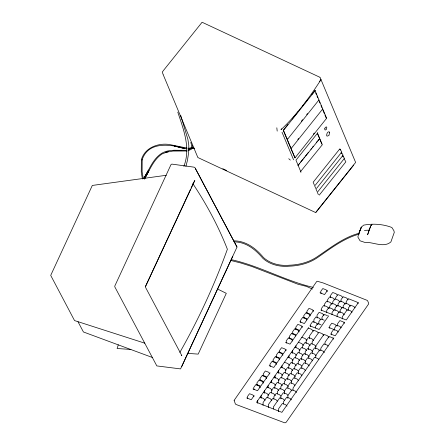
<?xml version="1.0" encoding="UTF-8"?>
<svg xmlns="http://www.w3.org/2000/svg" width="445" height="445" viewBox="0 0 445 445"><rect width="100%" height="100%" fill="white"/><g stroke="black" fill="none" stroke-linecap="round" stroke-linejoin="round"><path stroke-width="0.67" d="M142.183 159.633L142.105 171.809L143.268 178.534M192.496 145.593L192.346 147.762L191.361 149.225L188.613 150.538M358.447 234.598L357.869 237.024L360.05 240.806L364.7 242.369C373.005 241.752 383.64 248.266 390.894 241.924L394.287 232.362L393.903 230.716L391.85 227.478C382.989 224.085 372.988 223.396 363.671 225.131L361.346 227.128L358.447 234.598L361.346 227.128L359.215 232.412L359.549 231.483M183.891 166.341C190.922 147.974 183.596 129.762 177.794 112.151M185.915 166.358L187.501 160.122L188.658 152.463L188.825 145.504L187.923 139.463L180.703 115.389M369.089 230.237L367.603 234.749L370.774 225.86L371.964 224.336L370.83 225.804L369.133 229.887M296.542 392.457L295.285 391.094L291.903 389.814L287.926 395.382L287.854 398.308M118.303 344.836L117.113 348.507L130.902 349.459M142.05 159.994C148.43 140.325 171.47 144.581 186.85 148.841M190.499 189.353L145.509 286.586L145.548 287.375L181.844 355.65L181.36 355.243M191.094 188.09L193.998 181.816M181.666 366.658L232.763 256.214M145.343 286.691L194.849 180.492L194.287 181.187M179.841 352.418C198.553 319.438 214.523 284.906 227.378 249.228C218.367 226.143 206.547 204.227 192.824 183.613M144.486 178.862C149.809 170.24 153.258 159.783 162.069 153.937L168.299 151.534L165.184 152.429L173.033 151.05L187.078 151.005M143.78 178.573L148.552 170.118L143.729 178.69M143.618 178.706C149.225 169.99 152.507 159.238 161.63 153.364C167.565 149.709 174.813 150.188 181.477 150.471L173.305 150.304L186.878 150.282M254.151 395.572L251.247 399.738L246.697 397.913M260.42 386.572L257.516 390.743L252.971 388.919M263.618 381.988L260.709 386.154L256.164 384.33M266.811 377.405L263.907 381.571L259.357 379.746M270.009 372.821L267.1 376.987L262.556 375.163M276.662 363.276L273.753 367.442L269.208 365.618M279.855 358.687L276.951 362.859L272.401 361.034M283.053 354.103L280.144 358.275L275.6 356.451M286.246 349.52L283.343 353.686L278.793 351.861M292.905 339.969L289.995 344.141L285.451 342.316M296.097 335.385L293.194 339.557L288.644 337.733M299.296 330.796L296.392 334.968L291.842 333.144M302.494 326.213L299.585 330.385L295.041 328.56M307.245 319.399L304.336 323.565L299.791 321.746M310.438 314.81L307.534 318.982L302.984 317.157M313.636 310.221L310.732 314.393L306.182 312.568M327.448 290.407L324.544 294.579L319.994 292.754M308.513 327.72L256.526 402.297L281.885 412.343L333.867 337.761M328.677 315.8L319.148 329.478L309.837 325.835M344.736 322.136L335.202 335.808L330.44 333.945M358.531 302.377L346.255 319.994L320.856 310.009M281.724 128.811L280.984 129.734C296.559 115.005 309.47 97.639 320.995 79.627L319.388 81.641M287.909 124.366L283.22 130.235L287.008 139.291M292.176 119.026L293.027 117.958M293.878 116.89L298.144 111.55M302.834 105.676L303.685 104.608M304.536 103.54L305.815 101.938M306.243 101.404L307.506 99.825M311.717 94.551L315.088 90.329M315.366 90.463L283.498 130.368L295.046 157.969L290.852 148.485M301.365 121.224L302.589 119.688M306.677 114.565L307.495 113.542M297.777 139.463L298.595 138.44M313.363 134.151L314.22 133.077M317.836 132.805L295.97 160.183L300.998 172.204L300.481 171.664L322.325 144.731L319.838 138.796M298.311 165.051L299.485 163.582M300.664 162.108L303.051 159.121M303.874 158.086L304.697 157.057M305.52 156.028L308.402 152.418M310.871 149.325L311.695 148.291M312.518 147.262L313.341 146.227M316.223 142.623L317.046 141.588M317.869 140.559L318.692 139.524M315.21 185.309L341.782 152.029L340.052 149.097M316.517 188.458L343.095 155.194L341.41 152.362M317.858 191.662L344.436 158.387L342.722 155.5M319.282 195.099L345.86 161.835L344.096 158.709M316.039 212.282L353.719 165.095M188.185 149.743L190.505 148.658L191.45 147.289L191.589 145.276L190.794 142.339M359.204 234.076C343.957 238.275 330.796 248.299 317.997 257.26C309.681 263.151 299.646 265.776 289.556 266.171C280.066 267.089 270.043 264.825 262.845 258.306C255.558 249.606 246.024 241.824 234.092 241.908M359.098 233.258C343.79 237.246 330.78 247.592 317.841 256.314C309.592 262.144 299.669 264.803 289.667 265.203C280.372 266.11 270.538 263.93 263.496 257.533C256.003 248.416 245.918 240.728 233.597 240.862M166.246 175.291L92.315 185.443L50.713 275.388L74.538 320.572L144.831 343.19M188.33 148.285L193.898 147.545M188.636 149.086L189.954 148.914M191.267 148.736L194.56 148.296M364.433 230.365L368.894 230.176M187.234 353.352L198.186 354.109L226.299 293.344L217.594 289.028M187.139 148.118L169.361 144.508C157.981 142.762 144.614 147.857 141.365 159.794L141.265 172.248L142.433 178.985M231.361 259.658C259.669 265.921 285.162 280.884 313.375 287.437M230.955 260.514L240.884 263.006L251.981 266.527L297.75 284.155L306.583 286.447L312.429 289.044M152.629 357.574L83.426 331.97L78.014 321.78M327.459 315.639L324.082 314.365L322.019 317.185L322.074 319.432M324.26 320.222L320.889 318.954L318.826 321.774L318.876 324.021M321.062 324.805L317.691 323.537L315.627 326.357L315.633 327.948M308.263 328.054L311.645 329.328L313.319 331.147M301.827 337.288L305.209 338.562L306.883 340.38M298.35 342.277L301.732 343.551L303.407 345.37M294.868 347.267L298.25 348.546L299.924 350.365M291.392 352.262L294.774 353.536L296.448 355.355M287.915 357.252L291.297 358.525L292.966 360.344M284.433 362.241L287.815 363.515L289.489 365.334M280.956 367.231L284.338 368.505L286.013 370.323M277.48 372.22L280.862 373.494L282.536 375.313M273.998 377.21L277.38 378.484L279.054 380.303M270.521 382.199L273.903 383.473L275.577 385.292M267.045 387.189L270.427 388.463L272.101 390.287M263.568 392.178L266.95 393.452L268.624 395.271M260.091 397.168L263.473 398.442L265.142 400.261M328.749 327.492L333.617 329.389M319.849 77.252L202.091 22.25L163.615 70.277L162.28 72.101L163.12 74.476M314.882 90.986L315.316 91.186L318.965 99.919L287.709 139.068L287.275 138.862M318.659 100.008L319.093 100.214L322.742 108.942L291.481 148.09L291.052 147.89M322.436 109.036L322.864 109.236L326.641 118.264L295.38 157.408L294.952 157.207M297.922 165.54L319.766 138.612L317.357 132.855M222.817 168.738L226.594 170.502M288.744 158.709L290.335 160.089M358.203 303.44L356.946 302.077L348.318 298.678L346.255 301.504L346.177 303.768M348.213 299.808L346.538 297.989L343.156 296.715L341.087 299.541L341.009 301.805M355.088 307.818L353.831 306.449L350.449 305.181L348.379 308.007L348.301 310.271M342.917 297.672L341.243 295.853L337.861 294.579L335.791 297.405L335.708 299.007M350.315 306.16L348.641 304.341L345.259 303.067L343.19 305.893L343.112 308.157M337.343 295.118L336.086 293.756L332.704 292.482L330.641 295.308L330.563 297.572M345.209 304.119L343.534 302.3L340.147 301.031L338.083 303.857L338.005 306.121M351.978 312.273L350.721 310.91L347.339 309.637L342.305 316.718L342.227 318.982M339.908 301.988L338.233 300.169L334.851 298.895L332.782 301.721L332.704 303.985M347.311 310.471L345.637 308.652L342.25 307.378L340.186 310.204L340.108 312.468M334.757 299.886L333.082 298.067L329.701 296.793L327.631 299.624L327.553 301.882M341.782 307.979L340.525 306.616L337.143 305.342L335.074 308.168L334.996 310.432M336.904 306.299L335.23 304.48L331.848 303.206L329.778 306.032L329.701 308.296M344.302 314.787L342.628 312.969L339.246 311.695L337.176 314.52L337.099 316.784M331.748 304.202L330.073 302.383L326.691 301.109L324.627 303.935L324.55 306.199M339.196 312.746L337.521 310.927L334.134 309.653L332.07 312.479L331.992 314.743M333.895 310.61L332.22 308.797L328.838 307.523L326.769 310.349L326.697 312.613M328.744 308.513L327.069 306.694L323.687 305.42L321.618 308.246L321.54 310.51M333.717 339.123L332.459 337.761L329.078 336.487L325.072 342.094L324.995 344.358M329.022 337.477L327.348 335.658L323.966 334.384L315.783 345.982L315.711 348.908M323.871 335.447L322.202 333.628L318.815 332.354L312.19 341.727L312.112 343.991M318.208 332.86L316.951 331.497L313.569 330.223L309.603 335.78L309.531 338.706M328.137 346.071L327.303 345.159L323.916 343.885L320.884 348.101L320.806 350.365M313.547 340.609L311.873 338.79L308.491 337.516L306.182 340.686L306.11 343.612M324.388 352.501L323.137 351.138L319.755 349.865L315.744 355.472L315.666 357.736M316.061 346.649L314.387 344.836L311.005 343.557L308.697 346.733L308.624 349.659M319.671 350.894L317.997 349.075L314.615 347.801L312.307 350.972L312.229 353.235M310.065 345.598L308.396 343.779L305.009 342.505L302.7 345.676L302.628 347.94M312.585 351.645L310.91 349.826L307.528 348.552L305.22 351.722L305.148 354.648M316.189 355.883L314.515 354.064L311.133 352.79L308.824 355.961L308.747 358.225M318.809 359.454L317.969 358.548L314.587 357.274L293.094 387.968L293.016 390.232M306.588 350.588L304.914 348.769L301.532 347.495L299.224 350.671L299.146 352.93M309.103 356.634L307.428 354.815L304.046 353.541L301.738 356.712L301.666 359.643M312.713 360.873L311.038 359.054L307.656 357.78L305.348 360.951L305.27 363.215M302.689 355.127L301.437 353.764L298.055 352.49L295.747 355.661L295.669 357.925M305.626 361.624L303.952 359.805L300.57 358.531L298.261 361.707L298.183 363.966M309.231 365.868L307.562 364.049L304.18 362.77L301.871 365.946L301.793 368.21M299.63 360.572L297.955 358.753L294.573 357.48L292.265 360.65L292.193 363.576M301.727 366.163L300.475 364.8L297.093 363.526L294.785 366.697L294.707 368.961M305.337 370.401L304.08 369.039L300.698 367.765L298.389 370.935L298.317 373.861M296.153 365.562L294.479 363.743L291.097 362.469L288.788 365.64L288.716 368.566M298.25 371.152L296.993 369.789L293.611 368.516L291.303 371.686L291.225 373.95M301.855 375.391L300.603 374.028L297.221 372.754L294.913 375.925L294.835 378.189M292.671 370.551L291.002 368.733L287.62 367.459L285.312 370.629L285.234 372.893M295.191 376.598L293.516 374.779L290.134 373.505L287.826 376.676L287.754 379.602M298.795 380.837L297.121 379.018L293.739 377.744L291.436 380.914L291.358 383.178M289.194 375.541L287.52 373.722L284.138 372.448L281.83 375.619L281.757 377.883M291.709 381.588L290.04 379.769L286.658 378.495L284.349 381.665L284.272 383.929M294.901 385.376L293.644 384.007L290.262 382.733L287.954 385.904L287.876 388.168M285.301 380.08L284.043 378.712L280.661 377.438L278.353 380.608L278.275 382.872M288.232 386.577L286.558 384.758L283.176 383.484L280.867 386.655L280.795 388.919M291.842 390.816L290.168 388.997L286.786 387.723L284.477 390.894L284.405 393.825M282.241 385.526L280.567 383.707L277.185 382.427L274.877 385.598L274.804 388.53M284.756 391.567L283.081 389.748L279.699 388.474L277.391 391.645L277.313 393.908M287.943 395.355L286.691 393.992L283.309 392.713L280.906 396.156L280.929 398.815M291.414 399.816L290.157 398.447L286.775 397.174L283.504 401.735L283.426 403.999M278.759 390.515L277.09 388.696L273.708 387.417L271.4 390.588L271.322 392.852M280.856 396.106L279.605 394.737L276.223 393.463L273.914 396.634L273.836 398.898M284.461 400.35L283.204 398.987L279.822 397.713L273.363 406.98L273.38 408.966M287.008 406.135L285.751 404.772L282.369 403.493L278.609 408.755L278.537 411.681M275.283 395.505L273.608 393.686L270.226 392.407L267.923 395.577L267.846 397.841M277.357 401.129L276.1 399.766L272.718 398.492L268.363 404.605L268.291 407.531M271.851 400.428L270.176 398.609L266.794 397.335L263.101 402.491L263.028 405.417M344.386 323.248L343.24 321.874L339.869 320.606L337.56 323.771L337.616 326.018M341.193 327.837L340.041 326.458L336.67 325.189L334.607 328.01L334.662 330.257M336.292 325.829L335.141 324.455L331.77 323.187L329.706 326.007L329.756 328.254M338.239 332.076L337.088 330.696L333.717 329.428L331.408 332.599L331.464 334.84M324.027 315.444L322.492 313.608L319.121 312.34L317.057 315.16L317.157 318.064M320.445 319.571L319.299 318.192L315.928 316.923L313.864 319.744L313.964 322.647M317.63 324.616L316.1 322.781L312.729 321.512L310.666 324.333L310.721 326.574M327.286 291.514L326.141 289.823L322.792 288.56L320.734 291.375L321.023 293.578M313.48 311.322L312.334 309.631L308.986 308.368L306.928 311.183L307.089 312.74M310.282 315.906L309.142 314.22L305.787 312.957L303.729 315.766L304.024 317.975M306.705 319.927L305.943 318.804L302.594 317.541L300.531 320.35L300.826 322.558M302.333 327.314L301.193 325.623L297.839 324.361L295.78 327.17L296.075 329.378M299.135 331.898L297.994 330.207L294.646 328.944L292.588 331.753L292.877 333.961M295.558 335.919L294.801 334.79L291.447 333.528L289.389 336.337L289.684 338.545M292.743 341.065L291.603 339.379L288.254 338.117L286.196 340.92L286.485 343.128M286.068 350.643L284.928 348.958L281.579 347.695L279.516 350.499L279.81 352.707M282.875 355.227L281.735 353.541L278.381 352.279L276.323 355.082L276.618 357.291M279.677 359.81L278.537 358.125L275.188 356.862L273.13 359.666L273.419 361.874M276.484 364.394L275.344 362.708L271.995 361.446L269.937 364.249L270.226 366.457M269.831 373.939L268.691 372.248L265.342 370.985L263.284 373.794L263.574 376.003M266.638 378.523L265.498 376.832L262.149 375.569L260.086 378.378L260.253 379.941M263.446 383.106L262.305 381.415L258.951 380.152L256.893 382.961L257.188 385.164M260.247 387.69L259.107 385.999L255.758 384.736L253.7 387.545L253.995 389.748M253.989 396.667L252.849 394.982L249.5 393.714L247.442 396.523L247.732 398.731M195.494 168.794L237.029 247.042L180.57 368.911L156.818 365.912L114.816 286.886L114.771 286.096L171.025 164.55L171.865 164.099L194.115 167.175L195.043 167.759L236.963 246.981M314.292 184.909L313.163 182.228L339.78 148.908L340.225 149.987M320.05 77.374L355.633 162.431L315.616 212.538L197.864 157.53L163.226 74.732M315.666 92.855L316.451 94.729M316.968 95.975L317.752 97.844M319.182 101.26L319.961 103.129M321.006 105.626L321.791 107.495M322.936 110.238L324.45 113.848M324.95 115.055L326.207 118.059M317.38 133.383L319.516 138.495M319.844 139.274L321.83 144.024M287.264 139.902L290.596 147.873M282.024 132.221L293.567 159.822M342.439 155.327L343.101 156.907M315.844 188.624L316.946 191.267M314.532 185.487L315.594 188.063M317.179 191.817L318.375 194.715M341.126 152.19L341.766 153.742M276.823 127.793L277.196 131.108M295.947 345.721L295.964 347.712M292.471 350.716L292.487 353.369M288.989 355.705L289.005 357.697M282.035 365.684L282.047 367.676M278.553 370.674L278.576 373.327M275.077 375.663L275.099 378.317M271.6 380.653L271.617 382.644M268.124 385.643L268.135 387.634M264.647 390.632L264.664 393.285M261.165 395.622L261.187 398.275M257.688 400.611L257.711 403.265M324.867 128.277L324.789 129.718L325.251 130.007L326.324 129.501L326.819 127.52L326.497 126.892L325.456 127.298L324.867 128.277M234.131 400.367L235.338 403.849L235.889 404.416L284.5 422.75L285.451 422.75L286.241 422.177L368.521 304.13L368.688 303.323L367.681 300.926L367.131 300.347L323.098 282.925L317.174 281.229L316.606 281.646L234.131 400.367M329.623 132.688L328.911 135.525L327.025 136.176L326.563 135.28L327.186 133.011L328.199 131.915L329.161 131.787L329.623 132.688M148.908 170.73L144.475 178.918L148.908 170.73M184.464 148.519L174.535 146.055L184.464 148.519"/></g></svg>
